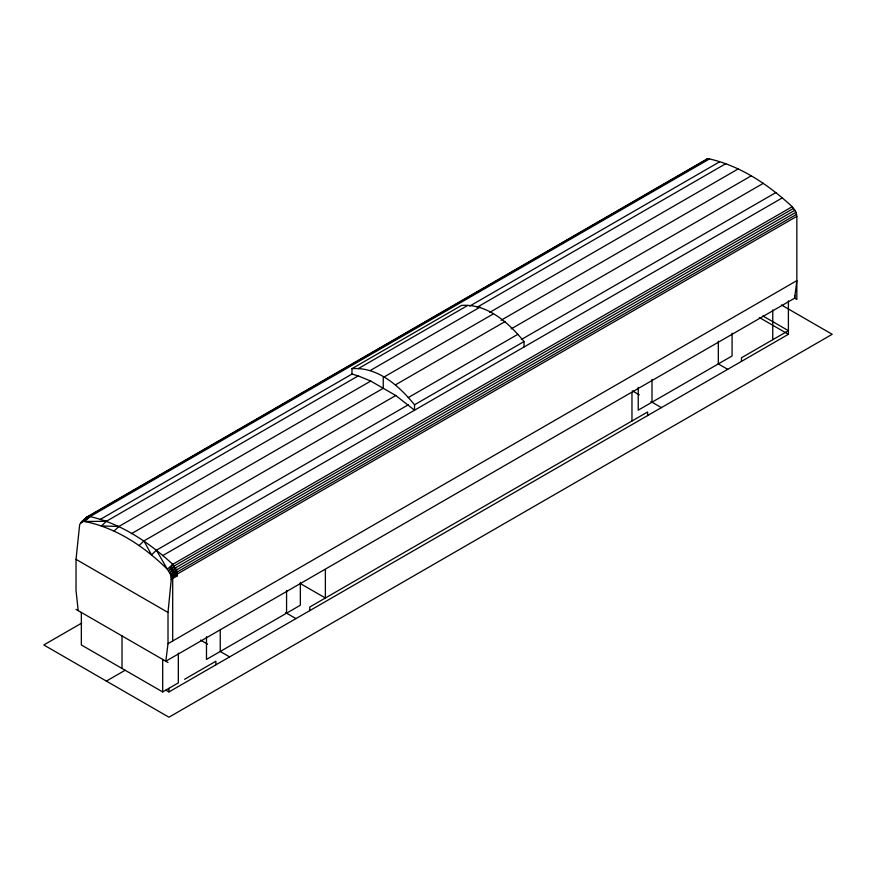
<?xml version="1.0" encoding="UTF-8"?>
<svg xmlns="http://www.w3.org/2000/svg" width="876" height="876" viewBox="0 0 876 876"><rect width="100%" height="100%" fill="white"/><g stroke="black" fill="none" stroke-linecap="round" stroke-linejoin="round"><path stroke-width="1.31" d="M78.216 610.649L76.026 590.599L76.026 559.348L79.694 524.363L87.239 516.818L706.702 159.18L709.505 158.928C741.074 166.21 768.701 184.956 792.211 206.681L796.01 212.244L796.842 216.339L796.842 299.428L794.652 298.168L165.816 661.227L168.006 643.696L168.006 612.455L171.269 579.321L170.798 575.006L167.36 569.247C144.496 546.723 116.541 527.856 84.654 521.494L83.067 521.384L80.504 522.873L87.239 516.818L90.053 516.577C121.622 523.859 149.238 542.594 172.747 564.319L176.547 569.882L177.39 575.784L171.269 579.321L177.182 571.984L796.634 214.346M707.994 158.786L86.253 517.749L82.662 521.746M792.211 206.681L172.747 564.319L168.794 570.878L174.258 565.918L793.722 208.28M174.258 565.918L169.966 572.849L175.561 567.812L795.014 210.174M175.561 567.812L170.798 575.006L176.547 569.882L796.01 212.244M176.547 569.882L171.247 577.218L177.182 571.984M82.497 521.527L86.253 517.749M114.198 530.987L118.884 526.476L370.734 381.071L395.766 395.514L414.534 410.209L414.534 404.789C399.193 385.988 377.808 366.705 351.966 368.665L351.966 374.085L100.116 519.49M139.218 545.441L143.916 540.919L395.766 395.514M370.734 381.071L358.218 375.892L106.368 521.297L101.463 525.939L118.884 526.476M408.282 404.789L156.432 550.194L151.526 554.837L143.916 540.919M705.706 160.1L706.702 159.18M709.505 158.928L90.053 516.577L84.654 521.494L106.368 521.297M172.747 564.319L167.36 569.247L156.432 550.194M87.239 516.818L81.654 521.855L88.542 516.424L83.067 521.384L90.053 516.577M171.269 579.321L177.39 573.977L796.842 216.339M351.966 368.665L461.466 305.439C487.308 303.479 508.693 322.773 524.034 341.563L524.034 346.984M358.218 368.665L467.718 305.45M469.755 306.074L719.568 161.841M477.19 307.202L725.832 163.659M370.734 370.23L480.234 307.016M489.706 312.382L738.348 168.838M492.75 314.232L383.25 377.457L383.25 388.298L131.4 533.703M501.039 320.287L750.852 176.054M395.766 384.684L505.266 321.459M511.179 328.883L763.368 183.281M408.282 397.573L517.782 334.347M521.33 339.527L775.884 192.556M414.534 404.789L524.034 341.563M162.684 555.614L782.148 197.976M81.698 623.088L43.8 644.966L168.948 717.214L832.2 334.293L781.436 304.979M168.006 643.696L796.842 280.638L794.652 298.168L794.652 295.475M106.368 681.09L125.148 670.25M81.348 612.455L81.348 644.966L162.684 691.93L178.332 682.897L178.332 653.091M184.584 679.283L215.868 661.227L215.868 664.84M165.816 690.124L168.948 691.93L788.4 334.293L788.4 300.873M351.966 374.085L358.218 375.892M762.832 315.918L788.4 330.679L741.468 357.769L741.468 361.383M759.35 317.517L788.4 334.293M718.408 363.967L727.704 369.333M632.297 390.827L639.305 394.879M650.923 401.58L661.38 407.625M300.61 583.712L325.368 598.001L325.368 569.553M285.499 612.554L295.968 618.598M76.026 559.348L168.006 612.455M200.549 640.093L207.557 644.145M220.336 651.525L229.632 656.89M76.026 609.378L168.006 662.486M772.752 309.907L772.752 339.713M732.084 333.219L732.084 355.963L638.232 410.154L638.232 387.411M718.32 341.169L718.32 363.912M651.996 379.461L651.996 402.204M647.616 415.574L647.616 411.961L309.732 607.035L309.732 610.649M631.968 392.536L631.968 420.995M300.348 582.485L300.348 605.228L206.484 659.42L206.484 636.666M286.572 590.435L286.572 613.178M220.248 630.063L220.248 651.47M172.692 578.499L172.692 640.991M168.948 688.317L168.948 691.93M162.684 659.42L162.684 691.93M122.016 635.932L122.016 668.443M177.182 573.791A8.848 5.114 60 0 1 177.39 575.784"/></g></svg>
